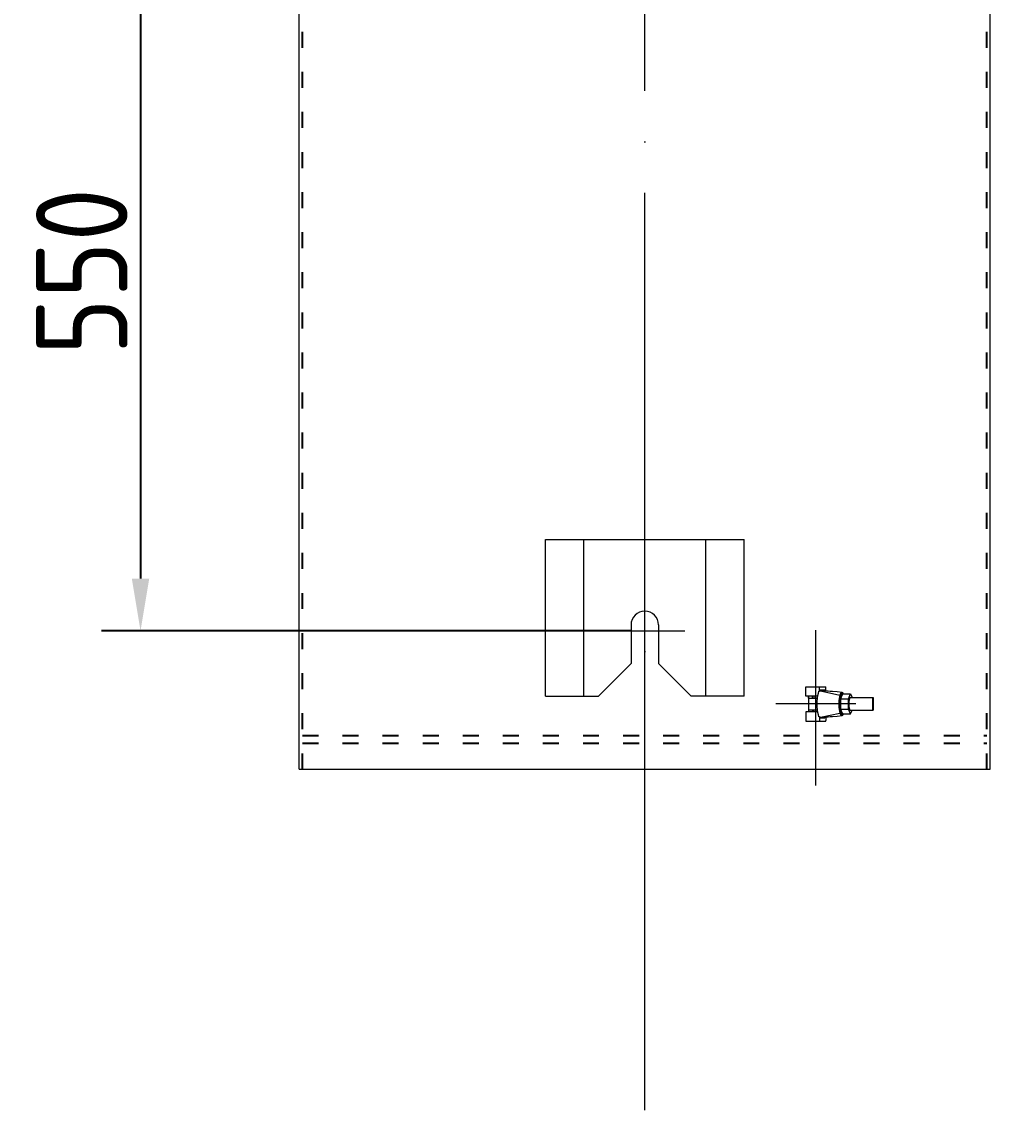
# Model space of a CAD drawing. Header units: millimetres. Extents: x 89051 to 218395, y -330386 to -125649.
# Drawn here: x 91077 to 91819, y -127918 to -127085 of the extents above; entities that cross this region are included whole.
import ezdxf

# ---------------------------------------------------------------- set-up
doc = ezdxf.new("R2010")
doc.units = ezdxf.units.MM
doc.header["$LTSCALE"] = 13
for name, pattern in [('1 实线', [0]), ('ACAD_ISO03W100', [1.18, 0.47, -0.71]), ('ACAD_ISO04W100', [30, 24, -3, 0, -3]), ('CENTER', [50.8, 31.75, -6.35, 6.35, -6.35])]:
    doc.linetypes.add(name, pattern=pattern)
doc.layers.get('0').update_dxf_attribs({"color": 1, "linetype": 'CENTER'})
for name, color, linetype in [('CORE', 5, 'Continuous'), ('PDF_Visible (ANSI)', 7, 'Continuous'), ('PDF_Visible Narrow (ANSI)', 7, 'Continuous'), ('粗实线', 4, 'Continuous')]:
    doc.layers.add(name, color=color, linetype=linetype)
doc.layers.add('标注、文本', color=3, linetype='Continuous', lineweight=25)
doc.styles.get("Standard").update_dxf_attribs({"font": 'gbenor.shx', "bigfont": 'gbcbig.shx'})
doc.dimstyles.new('1-15', dxfattribs={"dimscale": 20, "dimtxt": 3.5, "dimasz": 2, "dimexe": 1.5, "dimexo": 0.5, "dimgap": 0.5, "dimtad": 1, "dimtoh": 1, "dimdec": 1, "dimdsep": 46, "dimtxsty": 'Standard', "dimcen": 2.5, "dimclrd": 3, "dimclre": 3, "dimclrt": 3, "dimadec": 0, "dimazin": 2, "dimtfac": 1, "dimtdec": 1, "dimtmove": 0, "dimatfit": 2, "dimfxl": 1, "dimarcsym": 0})

# ---------------------------------------------------------------- blocks, each defined once
blk = doc.blocks.new('*D519')
at = {"layer": 'Defpoints', "color": 0, "transparency": 16777216}
for p in [(91554.26, -127001.08), (91168.27, -127551.08), (91554.26, -127551.08)]:
    blk.add_point(p, dxfattribs=at)
at = {"layer": '标注、文本', "color": 3, "lineweight": -2, "transparency": 16777216}
for p, q in [((91544.26, -127001.08), (91138.27, -127001.08)), ((91168.27, -127041.08), (91168.27, -127511.08)), ((91544.26, -127551.08), (91138.27, -127551.08))]:
    blk.add_line(p, q, dxfattribs=at)
at = {"layer": '标注、文本', "color": 3, "transparency": 16777216}
for points in [[(91161.6, -127041.08), (91174.93, -127041.08), (91168.27, -127001.08)], [(91161.6, -127511.08), (91174.93, -127511.08), (91168.27, -127551.08)]]:
    blk.add_solid(points, dxfattribs=at)
at = {"layer": '标注、文本', "color": 3, "transparency": 16777216, "insert": (91123.27, -127276.08), "char_height": 70, "attachment_point": 5, "rotation": 90}
blk.add_mtext('550', dxfattribs=at)

msp = doc.modelspace()

# ---------------------------------------------------------------- linework, layer by layer
at = {"color": 7, "linetype": '1 实线', "lineweight": 0}
for p, q in [((91289.76, -127657.08), (91289.76, -126927.95)), ((91818.76, -127657.08), (91818.76, -126927.95)), ((91478.25, -127481.08), (91630.27, -127481.08)), ((91478.25, -127601.08), (91478.25, -127481.08)), ((91507.59, -127601.08), (91507.59, -127481.08)), ((91600.93, -127601.08), (91600.93, -127481.08)), ((91630.27, -127601.08), (91630.27, -127481.08)), ((91543.76, -127546.58), (91543.76, -127576.08)), ((91564.76, -127546.58), (91564.76, -127576.08)), ((91518.76, -127601.08), (91543.76, -127576.08)), ((91589.76, -127601.08), (91564.76, -127576.08)), ((91478.25, -127601.08), (91518.76, -127601.08)), ((91478.25, -127601.08), (91518.76, -127601.08)), ((91630.27, -127601.08), (91589.76, -127601.08)), ((91630.27, -127601.08), (91589.76, -127601.08)), ((91289.76, -127657.08), (91818.76, -127657.08))]:
    msp.add_line(p, q, dxfattribs=at)
msp.add_arc((91554.26, -127546.58), 10.5, 0, 180, dxfattribs=at)
at = {"layer": 'CORE', "color": 0, "linetype": 'ByBlock'}
msp.add_line((91729.2, -127611.93), (91729.2, -127602.24), dxfattribs=at)
at = {"layer": 'PDF_Visible (ANSI)', "lineweight": 13}
for points in [[(91677.64, -127601.15), (91677.64, -127593.96), (91688.11, -127593.96)], [(91688.42, -127596.3), (91688.11, -127597.4), (91688.11, -127593.96), (91692.8, -127593.96)], [(91692.95, -127594.43), (91692.95, -127594.11), (91692.8, -127593.96)], [(91686.7, -127601.15), (91677.64, -127601.15)], [(91679.52, -127601.15), (91679.52, -127613.02)], [(91679.67, -127602.55), (91679.67, -127601.15)], [(91682.8, -127602.55), (91682.8, -127601.15)], [(91683.27, -127602.55), (91683.27, -127601.15)], [(91684.83, -127602.55), (91684.83, -127601.15)], [(91687.64, -127616.93), (91687.17, -127615.36), (91686.86, -127613.49), (91686.55, -127611.46), (91686.39, -127609.27), (91686.39, -127607.08), (91686.39, -127604.9), (91686.55, -127602.71), (91686.86, -127600.68), (91687.17, -127598.8), (91687.64, -127597.24)], [(91687.64, -127597.24), (91688.11, -127597.4)], [(91688.74, -127597.08), (91688.58, -127596.93), (91688.42, -127596.77), (91688.42, -127596.3)], [(91688.74, -127597.08), (91703.74, -127600.21), (91703.42, -127601.3), (91703.11, -127602.86), (91702.95, -127604.43), (91702.95, -127606.15), (91702.95, -127608.02), (91702.95, -127609.74), (91703.11, -127611.3), (91703.42, -127612.86), (91703.74, -127614.11)], [(91692.17, -127596.3), (91692.33, -127596.61), (91692.49, -127596.77), (91692.64, -127596.93), (91692.95, -127597.08)], [(91705.3, -127598.18), (91701.7, -127597.86), (91698.11, -127597.55), (91696.24, -127597.4), (91694.67, -127597.24), (91693.89, -127597.24), (91693.27, -127597.08), (91692.8, -127597.08), (91692.8, -127597.08)], [(91692.95, -127597.08), (91692.95, -127594.43)], [(91693.11, -127597.08), (91692.95, -127597.08)], [(91705.14, -127599.27), (91704.67, -127599.43), (91704.36, -127600.05), (91703.89, -127600.99), (91703.58, -127602.24), (91703.42, -127603.65), (91703.27, -127605.36), (91703.11, -127607.08), (91703.27, -127608.8), (91703.42, -127610.52), (91703.58, -127611.93), (91703.89, -127613.18), (91704.36, -127614.11), (91704.67, -127614.74), (91705.14, -127614.9), (91705.77, -127614.9)], [(91706.39, -127599.43), (91705.92, -127598.65), (91705.45, -127598.33), (91704.99, -127598.18), (91704.52, -127598.49), (91704.2, -127599.11), (91703.74, -127600.21)], [(91706.24, -127614.74), (91705.77, -127614.9), (91705.3, -127614.74), (91704.83, -127614.27), (91704.52, -127613.33), (91704.2, -127612.08), (91703.89, -127610.52), (91703.74, -127608.8), (91703.74, -127607.08), (91703.74, -127605.36), (91703.89, -127603.65), (91704.2, -127602.08), (91704.52, -127600.83), (91704.83, -127599.9), (91705.3, -127599.43), (91705.77, -127599.27), (91706.24, -127599.43)], [(91705.92, -127599.43), (91705.61, -127599.58), (91705.14, -127600.05), (91704.83, -127600.83), (91704.52, -127601.93), (91704.2, -127603.18), (91704.05, -127604.74), (91704.05, -127606.3), (91704.05, -127607.86), (91704.05, -127609.43), (91704.2, -127610.99), (91704.52, -127612.24), (91704.83, -127613.33), (91705.14, -127614.11), (91705.61, -127614.58), (91705.92, -127614.74)], [(91704.2, -127603.18), (91705.92, -127599.43), (91711.86, -127599.43), (91712.95, -127602.24)], [(91704.2, -127610.99), (91704.2, -127603.18), (91710.14, -127603.18), (91711.86, -127599.43)], [(91705.14, -127599.27), (91705.77, -127599.27)], [(91711.86, -127602.24), (91711.39, -127602.4), (91711.08, -127603.02), (91710.77, -127603.96), (91710.61, -127605.05), (91710.61, -127606.46), (91710.61, -127607.71), (91710.61, -127609.11), (91710.77, -127610.36), (91711.08, -127611.15), (91711.39, -127611.77), (91711.86, -127611.93), (91729.2, -127611.93)], [(91711.86, -127602.24), (91729.2, -127602.24)], [(91679.67, -127602.55), (91686.7, -127602.55)], [(91705.92, -127614.74), (91704.2, -127610.99), (91710.14, -127610.99), (91710.14, -127603.18)], [(91686.7, -127613.02), (91677.64, -127613.02), (91677.64, -127620.21)], [(91679.67, -127611.61), (91679.67, -127613.02)], [(91679.67, -127611.61), (91686.7, -127611.61)], [(91682.8, -127611.61), (91682.8, -127613.02)], [(91683.27, -127611.61), (91683.27, -127613.02)], [(91684.83, -127611.61), (91684.83, -127613.02)], [(91688.11, -127616.77), (91687.64, -127616.93)], [(91688.42, -127617.86), (91688.11, -127616.77)], [(91688.11, -127616.77), (91688.11, -127620.21), (91692.8, -127620.21)], [(91688.42, -127617.86), (91688.42, -127617.71), (91688.42, -127617.4), (91688.58, -127617.24), (91688.74, -127617.08)], [(91688.74, -127617.08), (91703.74, -127614.11)], [(91692.95, -127617.08), (91692.64, -127617.24), (91692.49, -127617.4), (91692.17, -127617.86)], [(91692.8, -127617.08), (91693.27, -127617.08), (91693.89, -127616.93), (91694.67, -127616.93), (91696.24, -127616.77), (91698.11, -127616.61), (91701.7, -127616.3), (91705.3, -127615.99)], [(91692.95, -127617.08), (91692.95, -127619.74)], [(91692.95, -127617.08), (91693.11, -127617.08)], [(91703.74, -127614.11), (91704.2, -127615.05), (91704.52, -127615.68), (91704.99, -127615.99), (91705.45, -127615.99), (91705.92, -127615.52), (91706.39, -127614.74)], [(91705.92, -127614.74), (91711.86, -127614.74), (91712.95, -127611.93)], [(91711.86, -127614.74), (91710.14, -127610.99)], [(91677.64, -127620.21), (91688.11, -127620.21)], [(91692.8, -127620.21), (91692.95, -127620.05), (91692.95, -127619.74)]]:
    msp.add_lwpolyline(points, dxfattribs=at)
at = {"layer": 'PDF_Visible Narrow (ANSI)', "lineweight": 13}
for points in [[(91688.42, -127596.3), (91690.3, -127596.15), (91692.17, -127596.3)], [(91692.95, -127597.08), (91690.92, -127596.93), (91688.74, -127597.08)], [(91692.17, -127617.86), (91690.3, -127618.02), (91688.42, -127617.86)], [(91688.74, -127617.08), (91690.92, -127617.24), (91692.95, -127617.08)]]:
    msp.add_lwpolyline(points, dxfattribs=at)
at = {"layer": '标注、文本', "color": 1, "linetype": 'ACAD_ISO04W100', "lineweight": 15}
for p, q in [((91554.26, -127917.99), (91554.26, -126936.3)), ((91554.26, -127629.85), (91554.26, -127466.3)), ((91523.53, -127551.08), (91584.98, -127551.08)), ((91685.26, -127669.47), (91685.26, -127550.69)), ((91685.26, -127620.21), (91685.26, -127589.5)), ((91715.98, -127607.08), (91654.53, -127607.08))]:
    msp.add_line(p, q, dxfattribs=at)
at = {"layer": '粗实线', "color": 2, "linetype": 'ACAD_ISO03W100', "ltscale": 2}
for p, q in [((91292.26, -127657.08), (91292.26, -126927.95)), ((91816.26, -127657.08), (91816.26, -126927.95)), ((91292.26, -127631.08), (91816.26, -127631.08)), ((91292.26, -127637.08), (91816.26, -127637.08))]:
    msp.add_line(p, q, dxfattribs=at)

# ---------------------------------------------------------------- dimensions: what is measured, and where the dimension line sits
at = {"layer": '标注、文本'}
dim = msp.add_linear_dim(base=(91168.27, -127551.08), p1=(91554.26, -127001.08), p2=(91554.26, -127551.08), angle=90, dimstyle='1-15', dxfattribs=at)
dim.commit()
dim.dimension.update_dxf_attribs({"geometry": '*D519', "text_midpoint": (91123.27, -127276.08)})

doc.saveas('drawing.dxf')
